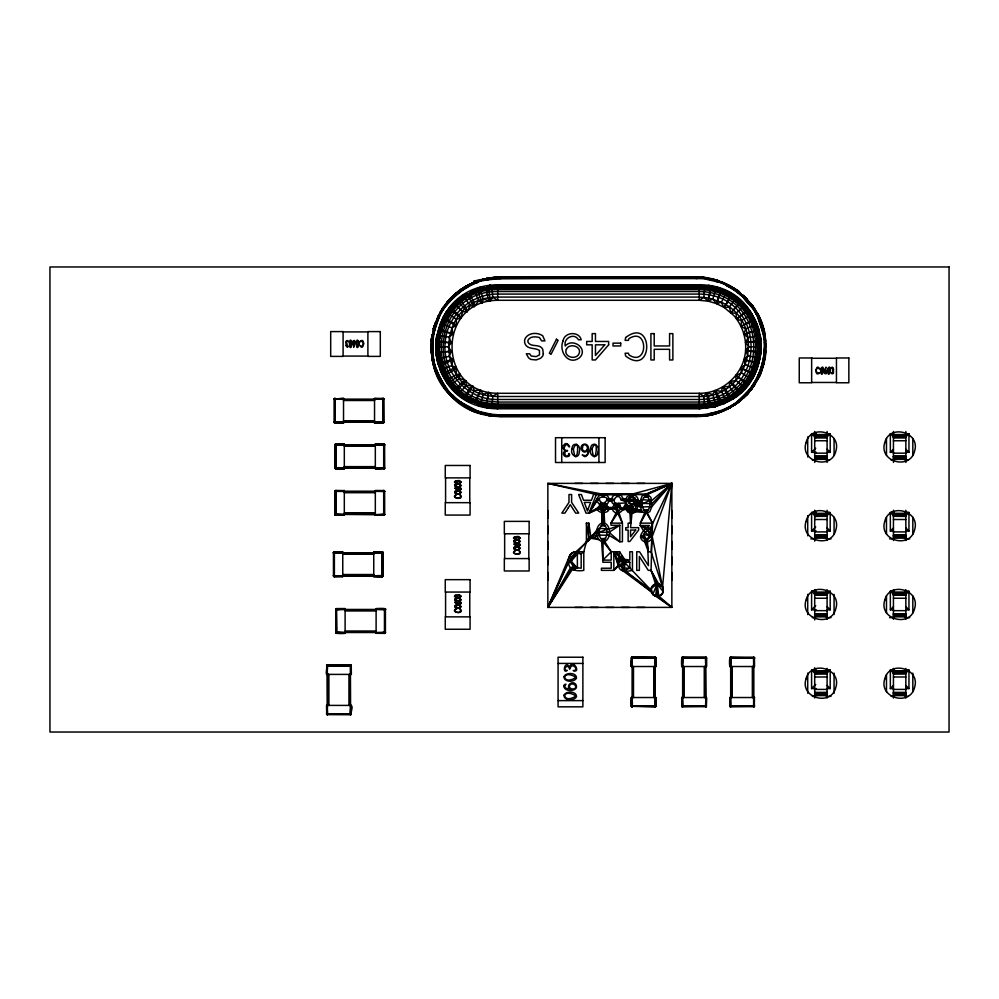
<?xml version="1.0" encoding="UTF-8"?>
<svg xmlns="http://www.w3.org/2000/svg" width="999" height="999" viewBox="0 0 999 999"><rect width="100%" height="100%" fill="white"/><g stroke="black" fill="none" stroke-linecap="round" stroke-linejoin="round"><path stroke-width="1.5" d="M604.894 525.661L603.109 525.049L602.135 522.976L603.671 503.558L603.109 525.049L601.248 525.724C598.488 528.971 597.789 540.696 604.42 539.323C608.304 536.488 608.254 522.727 601.248 525.724L604.894 525.661L603.808 525.137C602.984 518.094 604.358 510.789 603.159 503.583C616.92 494.817 589.135 494.855 603.159 503.583L601.623 512.962L602.447 525.124M706.305 278.271L696.128 277.485L500.811 277.485C410.651 278.022 409.49 416.046 500.811 416.546L696.128 416.546C729.233 417.045 760.027 391.021 764.934 358.266C767.107 344.98 765.409 331.119 760.014 318.768C751.348 301.586 763.286 332.867 763.798 335.502C770.092 361.713 756.293 390.409 734.04 404.807C729.57 407.617 724.587 410.314 719.954 412.3C724.974 410.352 729.595 407.779 734.29 405.182C737.886 403.059 758.628 385.027 742.856 397.54L744.58 395.891M460.789 291.558L460.801 289.648C473.226 280.607 485.626 279.982 500.811 278.584L696.128 278.584C709.053 278.409 722.102 280.619 732.916 288.099M435.701 346.79L447.989 346.79L451.411 351.186L436.001 352.872L436.888 358.891L448.951 356.493L452.934 359.353C440.522 366.608 440.159 365.921 439.085 352.56C438.361 346.815 439.036 340.984 439.835 335.277C442.107 323.913 447.777 313.261 455.981 305.057C465.159 295.891 477.41 289.872 490.297 288.249C495.054 287.924 481.318 290.309 480.731 290.821C475.249 292.52 470.005 294.992 465.222 298.164C416.146 327.497 441.196 408.004 497.702 405.806L699.225 405.806L710.077 404.795L725.536 399.612L725.898 400.337L724.075 403.596L714.622 406.868L699.225 408.791L497.702 408.791C416.009 407.792 416.271 285.876 497.702 284.777L699.225 284.777C780.444 284.703 781.206 410.027 699.225 406.605L497.702 406.605C417.819 406.256 418.219 287.362 497.702 286.975L699.225 286.975C778.546 288.848 777.459 404.533 699.225 407.242L497.702 407.242C428.321 406.668 415.996 306.044 482.704 288.224L497.702 285.589L699.225 285.589C714.847 287.4 731.168 292.27 742.294 304.358C752.584 314.785 758.853 329.008 759.602 343.631C761.725 372.714 739.322 402.085 710.227 405.582L706.917 407.505L704.807 406.993L699.225 407.992L497.702 407.992L491.845 406.318L488.286 407.267L478.896 405.881L474.812 402.048C450.711 395.916 435.651 368.831 436.538 344.742C436.988 331.406 441.92 318.281 450.399 307.967C454.195 303.296 458.741 299.288 463.711 295.904C470.779 294.53 474.962 288.049 482.317 286.713L486.038 288.124L490.022 286.076L699.225 286.338C712.15 286.089 725.948 289.123 736.6 297.302L729.195 307.118L724.15 307.517L716.37 303.559L708.191 301.161L699.225 300.287L497.702 300.287C436.85 300.687 436.825 392.932 497.702 393.294L699.225 393.294C722.702 393.594 743.918 374.051 745.579 350.637C746.365 339.473 743.156 328.246 736.638 319.168C732.617 312.4 723.938 309.965 721.39 302.285L708.803 298.002L699.225 297.078L497.702 297.078C432.53 297.165 432.53 396.428 497.702 396.503L699.225 396.503C750.386 398.439 767.944 323.364 721.39 302.285L716.37 303.559L712.836 298.976L716.196 287.15C753.808 298.251 772.739 345.966 751.947 379.433L741.495 372.964L740.659 367.919L745.591 364.747L757.055 369.193M603.096 496.428L603.109 494.293L547.852 483.379L547.852 607.392L671.865 607.392L671.865 483.379L547.852 483.379L596.353 494.53L647.589 494.468L650.973 497.44L651.835 506.63L649.8 511.713L646.041 513.124L642.357 511.813L640.284 507.005L640.234 500.774L642.257 495.716L671.865 483.379L662.562 586.987L663.174 591.695C662.125 596.153 655.943 597.814 652.797 594.467L651.198 588.486C652.372 583.304 660.089 582.292 662.562 586.987L652.235 536.5L649.837 528.446L640.309 525.524L640.309 523.139L645.491 510.939C651.448 510.676 651.273 498.813 646.74 496.515C640.521 496.478 640.634 508.828 645.491 510.939L652.472 523.139L651.048 570.367L655.581 584.103A6.206 6.206 0 0 0 655.581 596.078L671.865 607.392L658.791 596.078L657.192 583.891L651.048 570.367L648.276 570.367L639.36 556.48L639.36 570.367L636.738 570.367L636.738 551.76L639.51 551.76L648.426 565.646L647.452 539.472L649.85 536.263L647.939 530.107L640.309 525.524L649.412 525.524C645.741 529.17 636.838 534.815 642.357 540.496C645.791 543.244 652.247 541.421 652.235 536.5L671.865 483.379L631.643 494.293L593.568 494.53L591.458 500.249L583.528 500.249L581.406 494.53L578.621 494.53L586.013 513.124L588.973 513.124L600.249 508.316L602.235 505.819L602.21 503.496C585.614 514.847 620.466 516.096 604.183 503.471L604.07 505.844C609.902 508.891 601.248 513.873 600.274 508.741C599.725 503.009 610.364 506.855 604.083 510.864L605.968 508.429C611.163 505.956 614.11 508.054 617.132 510.951C621.528 511.5 621.49 505.606 618.868 503.346C608.641 505.244 617.857 489.747 620.991 499.775L625.861 501.91C626.286 506.718 633.304 508.479 635.789 504.233L638.174 503.234L651.997 503.696L671.865 483.379L646.041 494.293L646.041 496.428L644.168 497.102L647.827 497.04L646.041 494.293M749.4 377.859C774.5 341.121 743.656 285.739 699.225 287.774L497.702 287.774C474.587 287.712 451.461 302.422 443.681 324.413C439.435 333.991 437.724 344.455 439.248 354.87C443.718 361.101 438.786 371.628 436.888 358.891M652.359 524.35L652.235 536.5C649.525 536.488 646.74 542.182 643.481 538.286C641.021 531.905 651.972 529.882 652.434 523.888L671.865 483.379L647.589 494.468L646.74 496.515M603.109 541.745C594.555 541.058 594.605 523.551 603.109 522.902C611.638 523.538 611.613 541.121 603.109 541.745L602.572 539.547L601.598 541.57L602.872 560.114L611.213 560.114L611.213 551.76L603.109 541.745L603.134 539.597L605.606 538.324L601.061 538.773L603.134 539.597L605.007 538.948L603.471 539.585L603.109 541.745L602.872 562.262L611.213 562.262L611.213 568.219L601.435 568.219L601.435 570.367L613.836 570.367L618.169 566.046L620.779 565.659L624.375 570.367L651.198 591.695L650.986 590.084L620.554 558.241L616.608 551.76M646.041 513.124L646.066 510.976L648.538 509.702L643.993 510.164L646.066 510.976L647.939 510.339L646.403 510.964L646.041 513.124L640.309 523.139L652.472 523.139L646.403 510.964M745.591 364.747L743.943 359.565L748.101 355.919L757.13 357.617L754.532 367.395L750.674 375.711L745.691 383.179L738.985 390.397L731.668 396.091L722.876 400.861L706.643 405.332L497.702 405.694C459.74 406.98 429.932 365.372 441.333 329.695L445.616 320.204L456.281 325.649L453.858 323.351L443.019 317.557L446.153 312.337L456.368 319.168L456.281 325.649L451.773 327.759L440.422 323.064M722.876 400.861L724.075 403.596C743.668 393.594 757.966 374.325 760.976 352.51C753.933 352.585 760.938 340.197 757.13 335.964C754.607 327.547 751.723 319.093 746.278 312.05C735.489 297.29 717.507 288.224 699.225 288.311L497.702 288.311C486.063 288.149 474.712 291.408 464.985 297.814L469.892 294.742M654.083 584.715L657.192 583.891L662.562 586.987L651.048 551.76L648.426 551.76L646.328 539.597L643.656 534.378L652.235 536.5L652.222 524.8M736.613 402.647C760.164 386.151 768.393 354.558 763.199 327.797M712 279.183L701.847 277.722L500.811 277.809C433.554 274.288 403.808 374.675 465.047 405.494M327.247 705.406L327.26 714.672L326.586 713.773L351.361 713.773C349.837 717.507 353.034 706.268 351.323 705.406L326.561 705.406L326.685 714.235L327.485 714.697L327.023 665.222L326.586 674.4L351.361 674.4L351.236 665.559L350.424 665.097L350.424 714.697L350.674 705.406M647.827 497.04L646.041 496.428L645.054 494.355L631.643 494.293C629.969 497.177 624.25 504.07 632.567 504.495C640.371 501.098 632.754 497.002 630.544 494.38L617.594 494.293L617.507 496.428L616.508 494.355L603.109 494.293L602.534 496.466L602.06 494.355L599.999 495.005L597.714 497.402L588.973 513.124L597.864 508.379L600.249 508.316L597.939 507.567L588.973 513.124L596.353 494.53M757.217 357.754L760.152 358.316L757.242 357.63L754.158 368.069L757.467 352.185L757.13 335.964L760.177 335.402L760.976 341.071L745.529 342.395L748.101 337.65L757.13 335.964L757.891 352.222L745.579 350.637L748.95 346.79L761.238 346.79M738.698 401.486L723.963 410.252L709.365 413.698L709.665 415.172L701.885 416.258L713.261 414.41L729.233 407.954L738.848 401.673L751.136 389.598L759.302 376.248L763.199 365.784L765.446 352.535L765.384 338.823L763.798 358.079L761.026 369.068L756.468 379.445L750.274 388.936L734.04 404.807L723.963 410.252L714.347 413.623M703.134 415.696C732.941 412.312 759.702 388.311 764.173 358.142C766.283 344.967 765.184 331.193 759.602 318.956C758.066 314.235 761.925 323.077 762.112 324.138C761.425 326.473 767.07 333.117 763.049 333.566C769.879 365.622 750.149 400.312 719.967 411.813M456.368 319.168L461.063 318.144L459.278 315.247L449.775 307.455C441.82 316.933 438.074 328.796 436.001 340.709C442.857 339.348 437.974 349.687 439.085 352.56M432.142 344.605L431.056 346.79L431.318 352.872C431.206 336.613 435.002 320.679 444.605 307.442L443.668 306.78L440.397 311.913L433.741 327.797L431.318 340.709L431.318 352.872L431.98 348.314M718.631 412.337L707.542 415.147L696.128 416.096L500.811 416.096C475.936 416.221 450.961 401.86 439.997 379.358C431.605 366.034 432.667 349.325 432.879 334.815C429.895 338.661 432.142 347.515 431.318 352.872L431.106 346.79L432.155 344.605C429.732 356.556 434.403 372.577 441.071 381.281M441.333 363.886L439.935 358.279M442.395 383.354C433.903 373.501 431.743 359.54 431.83 346.79M640.309 525.524L643.593 530.869L651.922 538.111L651.048 551.76M642.594 506.53L640.072 503.696L638.036 505.781L635.664 506.181L634.502 503.621L640.284 507.005L651.835 506.63L671.865 483.379L651.798 500.511L642.769 499.7L640.234 500.774L635.789 500.699L633.204 504.345L635.676 501.685L638.174 503.234L635.414 502.447C639.522 509.752 627.16 515.034 627.946 505.531L625.998 508.354C632.979 523.963 645.791 498.489 633.291 494.48L632.642 496.503L635.177 498.389L625.761 500.649L623.376 499.537L620.991 499.775L623.214 498.551L628.234 499.537L631.83 496.428L631.643 494.293L632.642 496.503M632.242 510.926L631.268 506.693L627.946 512.062L629.832 510.514L631.917 504.545L635.789 500.699L628.184 501.186L631.917 504.545L632.242 510.926L630.531 527.672L638.648 527.672L638.648 530.057L629.82 541.508L628.146 541.508L628.146 530.057L625.761 530.057L625.761 527.672L628.146 527.672L628.146 523.139L630.531 523.139L631.53 510.976L630.893 504.433L628.658 509.015L622.689 509.94L617.332 503.608L617.444 505.544L620.616 508.778L618.281 505.469L618.106 503.521L620.691 508.454L628.383 508.116L629.957 506.543M572.939 555.219L571.291 559.078L577.335 553.908L577.397 568.219L571.153 561.201C570.229 555.332 576.036 552.435 581.168 553.908L583.791 551.76L586.413 541.745L586.413 523.139L588.798 523.139L591.083 538.299L575.861 551.81L571.878 553.071L569.705 555.644L547.852 607.392L573.588 567.432L581.168 568.219L581.168 553.908L577.135 551.76C571.353 551.086 567.694 557.105 568.568 562.35C568.394 570.466 577.684 571.553 583.791 570.367L583.791 551.76C579.158 551.947 572.165 550.399 569.655 555.744L571.853 557.017L571.216 562.637L573.588 567.432L572.864 569.667L574.325 567.832L572.939 566.883L570.479 567.769L547.852 607.392L568.531 561.163L568.893 557.942L571.44 558.366M631.38 513.124L631.268 506.693L628.658 509.015M758.029 378.409C761.95 369.942 766.52 358.566 765.034 350.1M492.832 396.266L488.748 392.42L485.764 406.818L488.161 408.067L491.845 406.318L497.702 408.791L497.702 393.294L492.832 396.266L491.845 406.318L488.161 408.054L479.145 405.107L474.812 402.048L468.481 401.473L474.275 390.634L472.789 386.064L466.171 385.214L458.366 394.717L463.261 398.351L470.092 388.124L472.789 386.064L466.383 396.178C459.565 393.082 454.607 386.838 449.8 381.243C445.192 372.689 438.411 368.519 451.773 365.809L455.919 367.182L456.368 374.413L446.153 381.243L449.775 386.126L459.278 378.334L460.289 374.413L456.368 374.413M588.798 523.139L588.561 540.746L586.413 541.745L575.761 553.995L574.088 552.097M574.325 567.832L574.15 570.092L575.849 568.156L572.939 566.883L571.44 568.768L547.852 607.392L568.568 562.35L571.153 561.201L577.335 553.908M433.666 331.156L433.429 328.733L435.252 322.927L435.839 323.589C443.469 295.904 472.539 276.798 500.811 277.085L696.128 277.085C725.561 275.549 763.236 302.934 765.384 338.823M741.495 320.617L736.638 319.168L748.713 309.428L751.947 314.148L741.495 320.617L741.021 326.398L745.591 328.833L757.055 324.388L758.865 329.82L744.005 334.228L748.101 337.65M489.935 415.234C505.894 418.019 476.56 413.636 494.73 416.233C487.599 411.65 476.848 412.862 469.305 408.154C453.908 400.337 441.021 386.039 435.539 370.092M326.835 666.021L327.485 665.097L327.247 674.4M351.086 713.773C350.237 717.444 352.36 705.956 351.086 705.406M710.052 288.886L704.67 288.137L717.132 290.559L718.044 287.7L708.778 285.514L704.745 287.225L699.225 284.777L699.225 300.287L703.82 297.29L704.745 287.225L708.778 285.514L710.626 285.839L708.191 301.161L712.836 298.976M631.593 658.154L632.242 657.217L632.242 706.83L631.318 705.893L631.343 697.527C630.431 709.327 633.329 710.052 632.005 697.527M458.529 292.632C431.743 312.225 424.65 352.61 440.784 381.443C453.733 401.498 476.236 416.421 500.811 415.771L696.128 415.771L707.542 415.147L724.063 410.477M431.368 340.709L435.252 322.927L436.201 323.713M619.617 551.76C618.369 563.511 614.572 574.4 632.442 570.367L632.442 551.76L629.82 551.76L629.82 560.114L624.487 559.303L619.617 551.76L611.213 551.76L602.872 560.114M445.142 372.44L443.281 369.33L445.754 374.563L445.142 372.44L455.919 367.182L453.858 370.229L443.019 376.024C436.563 363.561 434.165 349.101 436.775 335.264L448.951 337.088L452.997 334.016L451.773 327.759M725.674 293.681C781.443 318.806 760.164 408.441 699.225 406.106L497.702 406.106C419.368 404.77 419.83 288.686 497.702 287.462L699.225 287.462L710.127 288.474L725.674 293.681L727.309 291.496C752.634 304.121 768.181 336.463 758.104 363.536L743.943 359.565L755.993 362.937M681.743 666.52L681.867 657.692L682.642 657.217L682.642 706.83L681.842 706.355L681.718 697.527L706.518 697.527L706.056 706.705L705.581 657.217L706.393 657.692L706.518 666.52L681.718 666.52C680.831 655.569 683.578 652.909 682.18 666.52M729.882 658.154L730.681 657.217L730.681 706.83L729.882 706.355L729.757 697.527L754.557 697.527M631.318 697.527L656.118 697.527L656.081 706.143L655.194 706.83L655.194 657.217L655.993 657.692L631.318 658.154C632.941 654.445 629.732 665.646 631.343 666.52C630.569 655.943 633.129 652.497 631.593 666.52M655.844 697.527L655.394 706.793L655.993 705.893L631.318 705.893M706.243 697.527L705.581 706.83L706.393 705.893M754.432 705.893L753.621 706.83L753.621 657.217L754.432 657.692L754.52 666.52L729.757 666.52C728.608 654.457 732.055 654.07 730.444 666.52M617.594 494.293L618.006 496.453L619.118 494.455L621.44 495.629L623.376 499.537L625.861 501.91L626.573 497.302L630.544 494.38M486.688 402.959C419.692 390.559 429.582 288.836 497.702 289.548L699.225 289.548C774.575 290.746 774.587 402.822 699.225 404.033L497.702 404.033L486.688 402.959L486.925 400.999C422.352 388.886 432.018 290.821 497.702 291.521L699.225 291.521C771.977 292.62 771.915 400.886 699.225 402.06L497.702 402.06L486.925 400.999M625.998 508.354L626.56 503.921C624.25 508.441 619.068 517.207 613.286 511.076C610.938 508.104 613.686 504.732 616.545 503.533L617.707 513.124L622.427 523.139L622.427 541.745L619.805 541.745L608.903 535.252L599.662 535.152L591.083 538.299L588.798 537.637L586.413 523.139M764.66 356.78L765.359 350.112C765.521 352.997 765.996 359.003 763.81 360.164M655.968 706.143L655.194 706.83L655.993 706.355L631.343 705.893L632.242 706.83L631.78 705.893M326.835 674.4C325.262 673.638 328.122 662.325 326.586 666.021L351.361 666.021L350.661 665.122L350.674 674.4M651.198 591.695L622.165 570.217L623.064 560.352L624.487 559.303L619.093 562.35L613.836 551.76L613.836 570.367L618.131 565.347L620.754 565.297L622.802 562.474L629.82 562.262L629.82 568.219L624.375 570.367L650.986 590.084M681.743 658.154L682.642 657.217L682.404 666.52M706.393 697.527C707.005 707.429 705.044 712.337 706.056 697.527M757.991 352.235L758.141 346.79M343.531 398.451L334.265 399.026L343.531 398.364L343.531 423.139L334.702 422.977L334.228 422.202L383.841 422.202L382.904 423.139L374.538 423.139L374.538 398.326L383.379 398.451L383.841 399.263L334.228 399.263L334.927 398.364L335.164 423.139L334.265 422.44L343.531 422.44M344.318 444.692C331.98 446.228 332.33 442.832 344.318 444.006L344.318 468.806L335.489 468.681L335.015 467.882L384.503 468.344L375.324 468.806L375.324 444.006L384.165 444.13L384.627 444.93L335.015 444.93L335.951 444.031L344.318 444.13M344.318 490.472L344.318 515.272L335.489 515.147L335.015 514.335L384.503 514.81L375.324 515.272L375.324 490.472L384.165 490.596L384.627 491.396L335.015 491.396L335.951 490.472L344.318 490.596M373.751 576.685L373.751 551.885L382.592 552.01L383.054 552.822L333.454 552.822L334.141 551.923L342.757 551.885L342.757 576.685M376.111 633.266L384.478 633.391L385.414 632.467L335.801 632.467L335.801 609.515L336.501 608.616L345.105 608.591L345.105 633.391C333.266 634.278 332.53 631.306 345.105 632.704M342.757 575.998L333.479 575.824L342.757 576.573L334.378 576.685L333.454 575.761L383.054 575.761L382.13 576.685L373.751 576.66M466.383 396.178L480.731 402.759L497.702 405.269L699.225 405.269C711.862 405.244 724.462 400.936 734.727 393.793L729.195 386.463L729.807 381.83L735.976 380.282L745.054 388.561L748.713 384.153L735.863 375.437L735.976 380.282M344.318 491.158L335.052 491.158L335.951 490.497L335.951 515.272L335.015 514.335L344.318 514.585M342.757 552.36L333.479 552.584L334.378 551.923L334.378 576.685M375.324 468.681C385.901 469.518 389.348 467.107 375.324 468.344M375.324 514.585L384.59 514.572L383.691 515.234L383.691 490.472L384.627 491.396L375.324 491.158M376.111 633.391L376.111 608.591L384.478 608.616L384.478 633.391L385.377 632.692L376.111 632.704M373.751 575.998C386.101 574.475 385.764 577.922 373.751 576.423M432.28 337.787L431.318 340.709L432.167 334.69L431.556 338.823L433.042 338.998L432.455 340.809L431.518 340.721M433.241 334.877L440.784 312.138C448.913 300.474 460.264 291.745 471.416 283.753C487.2 277.784 468.219 284.041 466.034 286.563C430.631 310.701 485.951 273.152 487.487 279.483L488.773 278.534L494.455 278.883L494.792 278.072L500.811 278.584L500.811 277.035C490.596 277.135 448.888 285.564 494.418 278.484L701.847 277.722L707.429 279.121L707.617 277.984L701.885 277.322L711.962 279.333M334.927 398.389L334.228 399.263L334.927 398.389L334.927 423.101M344.318 444.468L335.052 444.817L335.951 444.13M344.318 490.734L335.015 491.396L335.951 490.596M342.757 552.572L333.454 552.822L334.378 552.01M383.691 444.006L383.691 468.806L384.59 468.081L375.324 468.119M375.324 515.147L384.627 514.335L383.691 515.147M376.111 633.116L385.414 632.467L384.478 633.266M373.751 576.223L383.029 575.886L382.13 576.573M488.161 408.054L488.623 405.094M708.766 285.527L708.316 288.486M489.985 414.922L490.109 414.148L500.811 414.997L696.128 414.997C711.263 414.91 726.323 409.915 738.498 401.223M707.005 278.346L718.781 280.806L702.609 277.547M733.054 287.887L729.332 285.439L738.973 291.745L724.125 282.954L707.067 277.947L706.83 279.42L723.963 283.329L734.04 288.773L743.069 295.804L754.145 308.878L759.602 318.956L762.437 326.698M432.092 337.762L431.318 340.709L432.067 336.213M488.698 415.434L488.898 414.36L490.109 414.148M451.773 365.809L452.934 359.353L441.396 362.587M334.228 399.263L343.531 398.801M335.052 444.817L344.318 444.28M333.454 552.822L342.757 552.16M375.324 468.531L384.627 467.882M375.324 514.81L384.627 514.335M376.111 632.929L385.414 632.467M383.054 575.761L382.13 576.423M710.489 289.398L708.191 301.161L703.82 297.29M709.577 278.808L701.847 277.722L696.128 278.584L696.128 277.035M486.538 402.934L486.213 404.57L491.933 405.407L486.451 404.183L488.748 392.42L483.279 394.368L479.945 405.357L478.896 405.881L479.807 403.022M327.485 665.097L327.023 674.4M431.318 340.709L431.943 337.737M436.75 321.154L437.587 317.307L439.71 314.073M603.109 494.293L604.045 496.553L604.807 494.48C611.051 495.991 609.74 504.607 604.07 505.844L605.894 507.679L608.129 507.067L605.956 508.041L614.797 508.316L608.229 509.577L605.968 508.429L604.57 510.689L605.968 508.429L614.81 508.041L615.884 506.156L618.281 505.469L620.754 508.116L626.211 509.415L628.383 508.116L628.846 506.118M764.123 360.227C762.162 365.472 761.663 377.634 756.468 379.445M462.549 311.638L461.063 318.144L451.635 310.776C451.548 305.719 464.298 303.296 458.366 298.863L453.858 302.947L462.549 311.638L467.132 311.75L470.092 305.457L463.261 295.229L469.518 294.043L472.864 289.972L480.344 289.548L482.517 287.5L486.038 288.124L489.922 285.277L491.783 286.626L492.832 297.315L490.322 300.874L483.279 299.213L480.344 289.548L482.317 286.713L486.038 288.124L489.922 285.264L491.783 286.626L497.702 284.777L497.702 300.287L492.832 297.315M605.681 509.602L605.968 508.429M712.974 280.282L713.249 279.171L718.768 280.856M655.968 657.916C654.595 656.043 657.08 658.603 655.656 666.52M656.118 705.893L631.443 705.893M335.015 491.396L344.318 490.934M725.237 409.652L729.332 408.141L738.948 401.798L729.233 407.954L718.768 412.712L713.249 414.36L709.365 413.698L707.542 415.147L701.822 415.534L500.811 415.397C483.279 415.759 465.447 407.567 452.897 395.342L451.486 396.116L465.959 407.155L476.948 412.337L482.867 413.736L483.054 413.062M745.591 328.833L744.005 334.228L755.893 330.669L751.96 320.529L746.328 311.226L749.4 315.721M752.384 361.975L755.481 362.799M753.87 666.52L753.621 657.217L754.52 658.154L729.757 658.154L730.444 657.255L729.882 666.52M753.87 697.527L753.683 706.793L754.282 697.527M761.787 367.819L762.999 363.723L763.698 363.898M477.023 281.431C465.059 286.076 452.947 293.182 446.615 304.683L447.365 301.948L451.486 297.465L460.826 289.685L482.867 279.845L487.574 279.882L488.773 278.534M725.536 399.612L721.39 391.296L722.727 386.925L729.195 386.463M446.578 304.645L447.415 301.985L451.523 297.502M631.78 706.705L631.843 706.355M488.898 414.36L482.867 413.736L456.256 399.875C443.556 386.763 435.015 370.766 431.768 352.834L432.679 350.062L431.181 350.137L431.056 346.79L432.205 346.79M474.288 290.247L478.683 300.861L482.03 303.009L483.279 299.213M757.579 379.707L762.062 369.418M466.508 406.206C466.058 408.441 478.184 414.685 479.345 411.538L482.867 413.736M707.542 278.434C736.288 284.653 763.161 309.653 765.197 341.071C762.512 344.618 767.806 342.295 765.833 346.79M620.779 565.659L618.131 565.347L613.836 551.76L619.667 556.893L619.742 561.663L620.554 558.241L623.114 557.567L622.315 559.939L622.802 562.474L620.816 564.672L621.341 567.095L622.889 568.069L629.82 568.219M632.18 657.255L632.005 666.52M755.469 362.849L749.312 377.797L752.06 373.089M718.718 281.006L717.594 282.043L713.149 279.608L707.479 278.746M706.368 706.143L682.005 706.555L681.743 697.527M477.11 411.913L477.347 411.263M721.34 289.722L716.37 303.559L720.779 292.42L717.132 290.559M469.942 398.738L476.161 401.161L480.569 390.022L474.275 390.634M617.132 510.951L610.976 523.139L610.976 525.287L619.805 525.287L619.805 541.745L609.078 532.317L597.152 532.317L588.798 537.637L586.413 541.745M759.752 373.376L761.101 369.992M603.808 525.137L604.657 523.089L604.108 513.061M446.678 304.732L447.714 302.247L461.451 290.584L467.894 287.05L467.245 285.876M374.538 398.601L383.841 399.263L382.904 398.364L382.904 423.139L383.803 422.44L374.538 422.44M336.738 633.366L335.801 632.467L336.738 633.391L336.276 608.741L335.801 609.515L385.414 609.515C385.602 608.503 383.254 608.291 376.111 608.866M724.15 282.904L727.272 286.114C755.544 301.161 727.035 282.754 719.817 281.656C740.271 290.734 756.618 308.529 763.311 329.782L763.049 333.566L760.364 323.851C753.209 302.922 751.548 306.231 751.173 303.946L754.482 308.666L753.883 309.066M334.353 398.938L334.353 422.652M625.836 560.027L624.275 568.219L623.813 562.3L623.064 560.352L621.665 560.651L623.114 557.567M721.39 391.296L714.909 390.572L712.836 394.605L715.983 405.656L714.622 406.855L710.227 405.582L707.017 408.316L704.807 406.993L704.67 405.444L715.346 403.446L725.486 399.525L734.477 393.456L736.6 396.266L731.455 398.826C727.871 394.28 745.803 388.324 746.328 382.355M448.951 356.493L451.411 351.186L439.485 352.322M471.353 409.965L471.815 408.966M571.853 557.017L572.302 556.068M435.239 324.875L433.429 328.733L434.54 329.033C435.864 324.875 430.669 332.242 435.002 326.298M345.105 608.716L336.738 608.716L335.801 609.515L345.105 608.866M757.816 378.296L761.775 370.229M721.39 302.285L725.536 293.968M630.981 510.939L629.957 512.986L630.531 523.139M470.979 399.4L469.63 402.073C456.63 395.304 446.128 384.028 440.422 370.517L443.194 369.368M601.386 503.221L600.624 504.732L601.248 506.243L597.539 502.01L597.302 498.563L599.537 499.975L597.177 500.524L588.973 513.124L597.152 499.937L599.537 499.975M720.779 292.42L725.948 294.181L727.309 291.508L726.51 291.995M468.981 408.803L469.48 407.829M727.272 286.114L727.959 284.777M445.616 320.204L451.635 310.776M709.977 404.283L704.67 405.444L703.82 396.291L699.225 393.294L699.225 408.791L704.807 406.993L707.017 408.304L710.227 405.582L714.622 406.868L723.751 402.872L725.898 400.337L733.303 398.589L740.821 392.782L748.051 385.027L754.732 374.425L740.659 367.919L751.96 373.052M728.783 286.451L729.307 285.489M728.958 286.126C739.897 292.133 751.635 302.16 756.255 314.585L757.479 313.586L761.912 324.2L757.429 313.611M434.815 326.223L433.429 328.733C437.899 314.785 445.691 300.324 458.441 292.532L455.969 293.356M724.075 403.596L725.898 400.337M751.323 373.364L745.304 382.804L734.477 393.456M649.85 536.263L646.328 539.597L643.144 535.439L645.779 539.572L644.592 541.57L648.426 551.76M443.281 308.941L440.397 311.913L443.668 306.78M731.867 294.068L724.15 307.517L730.556 297.402L725.948 294.181M615.834 503.309L614.947 504.707L615.496 506.468L613.923 504.358C609.365 502.072 611.725 494.642 616.508 494.355M621.628 559.428L620.516 561.138L620.554 558.241L621.94 555.694L619.667 556.893M738.985 390.397L734.727 393.793L742.419 387L746.241 382.292L742.769 386.476M738.948 291.783L734.29 288.386L733.865 289.036M655.419 706.705L655.656 697.527M730.681 657.217L730.219 666.52M632.242 657.217L631.38 657.916L656.081 657.916M464.922 395.854L460.077 392.644M753.833 385.901L754.532 384.94L751.173 389.635L754.532 384.94L753.571 384.315L752.584 385.065L753.833 385.901L751.011 389.51M600.561 509.602L602.235 505.819L599.45 504.208L600.736 502.784L600.624 504.732L601.723 505.981M480.344 289.548L482.317 286.725L483.054 289.623M453.534 396.853C455.094 398.114 459.453 405.494 461.451 402.997L460.789 402.023M754.145 384.69L750.823 389.36M754.357 384.827L751.136 389.598L750.274 388.936M461.563 397.165L463.299 394.73M733.815 298.589L735.376 296.416M754.532 384.94L750.561 389.16M736.8 290.672L744.979 297.29L751.86 305.17L751.136 303.971M446.153 312.337L452.322 304.533L463.623 294.98L469.518 294.043L474.275 302.947L474.213 306.656L470.092 305.457M737.037 290.347L736.151 291.558L734.04 288.773L738.273 292.645L738.848 291.708M459.253 302.722C461.313 297.814 466.645 309.565 467.132 311.75L459.253 302.722L456.056 305.132M448.726 314.061L452.172 309.415M681.942 657.692L706.48 657.916L706.393 666.52M729.982 657.692L754.52 657.916M754.32 706.355L754.432 697.527M591.083 538.299L598.788 539.66L593.094 537.1L593.094 534.902L597.302 529.395L599.85 528.321L608.866 529.133L619.805 525.287L609.078 532.317M478.683 300.861L474.213 306.656L468.169 296.316M604.532 506.006L605.544 504.732L605.357 502.934L606.755 505.319L605.007 506.293L605.544 504.732L604.757 503.284M703.82 396.291L706.618 392.707L712.836 394.605M718.406 411.675C720.966 413.786 698.726 418.069 702.484 414.697L707.617 415.596L703.159 415.946M631.268 506.693L627.185 511.313L629.245 510.027M383.716 422.44L374.538 422.664M456.256 399.875L460.801 403.933L459.602 401.773M447.989 346.79L451.361 342.944L448.951 337.088M444.605 307.442L451.086 300.1L450 299.076M447.365 301.948L451.486 297.465L452.297 298.276M741.008 300.961L730.968 312.799L735.976 313.299L745.054 305.02M715.346 290.135L730.244 296.703L742.769 307.105L738.985 303.184M746.603 300.324L747.414 299.575L743.343 295.504L747.452 299.538L743.381 295.467C740.584 298.002 761.962 317.232 751.011 304.071M743.069 295.804L747.414 299.575M631.605 657.916L632.08 657.255L655.844 657.492M457.792 389.535L465.971 380.781L459.278 378.334M739.135 304.046L730.968 312.799L729.195 307.118M440.334 314.398C436.613 315.372 438.336 318.569 438.286 317.632M451.848 396.403L452.897 395.342L447.714 391.333L440.684 378.996L433.866 364.722L432.555 358.828M745.092 297.178L744.043 298.239M453.858 390.634L462.549 381.943L465.971 380.781L466.171 385.214M660.289 595.454L662.562 593.181M816.245 452.322L811.6 452.322L815.733 448.189M827.097 433.716L830.194 433.716L827.097 436.825L814.697 436.75M816.245 531.068L811.6 531.068L815.733 526.935M827.097 515.571L829.17 513.498M893.443 452.322L890.346 452.322L893.443 449.225M905.843 433.716L908.953 433.716L905.843 436.825L893.443 436.75L890.346 433.716L893.443 433.716M816.245 609.815L811.6 609.815L815.733 605.681M827.097 609.815L830.194 609.815L830.194 591.221L827.097 594.318L814.697 594.243M893.443 531.068L890.346 531.068L893.443 527.971M905.843 515.571L908.953 512.462L905.843 512.462M816.245 688.573L811.6 688.573L815.733 684.44M827.097 673.064L830.194 669.967L830.194 688.573L827.097 688.573M893.443 609.815L890.346 609.815L893.443 606.718M905.843 609.815L908.953 609.815L908.953 591.221L905.843 594.318L893.443 594.243L890.346 591.221L890.346 609.815M893.443 688.573L890.346 688.573L893.443 685.464M905.843 673.064L908.953 669.967L908.953 688.573L905.843 688.573M743.069 397.777L747.302 393.893L745.853 393.481L746.94 394.505M743.231 397.964L746.827 394.405M743.406 303.271L741.27 305.382M453.534 390.309L455.669 388.199M746.827 299.176L743.381 295.467M602.235 505.819L600.337 507.604L597.939 507.567M631.917 657.342L655.993 657.692M714.622 406.868L715.983 405.656M730.019 697.527L730.107 706.555L754.52 706.143L753.621 706.83L754.52 705.893L729.757 705.893L730.444 706.793L730.444 697.527M447.102 389.872L443.668 386.8L447.365 391.633L443.668 386.8L444.605 386.138M751.86 305.17L750.786 305.981L750.823 304.22M444.955 388.499L446.153 387.6M448.638 379.57L450.661 381.531L460.289 374.413M746.241 311.288L736.638 319.168L735.976 313.299M631.356 496.466L628.521 498.551L631.83 496.428L635.177 498.389M447.365 382.992L449.8 381.243M747.14 312.337L749.575 310.589M655.844 706.555L631.468 706.355M334.927 398.626L334.702 423.014M752.921 308.291L753.833 307.68M334.265 399.2L343.531 399.026M571.44 568.768L573.588 567.432M732.642 405.269C730.656 408.266 727.409 405.694 729.769 407.842M439.36 379.707L440.684 378.996L440.784 381.443L435.689 370.492M382.904 398.601L383.841 399.263L383.154 398.389L383.154 423.101M756.293 330.557L751.96 320.529L754.732 319.156L741.021 326.398L751.785 321.141M441.995 374.001L444.68 372.689M635.676 501.685L637.999 500.561L635.714 499.9L625.761 500.649M730.469 657.255L753.833 657.255L754.432 658.154M461.451 290.584L460.801 289.648L464.935 287.7M438.623 375.786L437.587 376.273L445.079 388.399M758.94 317.495C760.514 321.715 759.452 315.309 757.579 313.873M492.42 278.359L494.73 277.297L494.792 278.072M437.674 334.852L436.775 335.264L439.722 335.826M741.495 372.964L735.863 375.437L745.304 382.804M706.243 666.52L705.818 657.255L706.455 657.916L705.818 657.255L682.642 657.217M649.462 500.711L642.457 503.708L640.234 500.774M606.53 529.333L599.537 532.33L597.302 529.395M460.801 289.648L463.648 288.511M719.854 411.513L723.963 410.252M754.257 325.474L752.259 320.891M682.192 657.342L681.992 666.52M655.394 706.793L631.468 706.143L631.917 706.705M456.006 293.394L458.391 292.47M622.802 562.474L620.816 564.672L618.269 564.11L613.836 551.76M435.989 370.379L436.575 369.73L435.164 370.229M435.452 370.579L439.498 379.632L442.457 383.316M760.364 323.851L761.775 323.351M719.954 412.3L707.579 415.397L696.128 416.333L500.811 416.496L488.698 415.484L491.57 415.097M761.026 324.513L762.112 324.138M718.531 412.038L714.26 413.311M628.383 508.116L626.086 508.891L623.139 508.354L626.123 502.947L618.868 503.346L618.631 505.494L620.691 508.454M611.5 500.911L613.836 500.137L606.693 500.049L608.94 501.298L611.5 500.911L606.655 499.525L611.613 498.713L613.873 499.562L611.463 500.124L608.965 498.851M438.286 364.51L440.859 363.748M758.653 329.058L755.781 329.92M642.931 536.588L640.584 537.287L643.006 537.25L643.481 538.286L642.931 536.588L640.546 536.613L642.994 536.001L643.831 538.686M623.064 560.352L625.124 559.74L624.837 562.262L627.135 560.114L629.82 562.262M471.516 283.978L477.497 282.692L477.235 281.968L471.328 283.566L474.338 282.942M433.628 364.785L432.167 358.891M625.986 498.838L623.376 499.537L625.786 501.286L635.789 500.699M762.637 329.945L763.748 329.67M494.73 277.297L482.754 279.408L500.811 277.235L696.128 277.235L707.617 277.984M644.755 496.728L646.041 496.428M601.823 525.349L603.109 525.049M482.754 279.408L488.698 278.147L482.754 279.408L488.736 278.296L488.898 279.221M710.339 414.56L713.149 413.973M433.891 360.015L432.43 360.302L433.479 364.835M655.194 706.83L655.431 697.527M705.581 706.83L705.831 697.527M753.621 706.83L754.095 697.527M432.317 358.866L433.241 358.703M763.798 335.502L764.934 335.302L765.684 346.79M701.885 416.258L707.617 415.596M350.424 714.697L350.899 705.406M491.933 288.162L486.201 288.911M436.288 355.282L439.248 354.87M757.692 338.711L760.651 338.299M494.767 415.834L500.811 414.997L500.811 416.546M703.109 415.384L705.669 415.072M382.904 423.014L383.841 422.202L374.538 422.864M748.95 346.79L745.529 342.395L757.891 341.358M764.872 341.096L765.646 341.034M438.773 349.875L435.789 350.025M758.166 343.706L761.151 343.544M431.343 350.125L431.506 346.79M597.889 508.841L600.274 508.741M754.257 341.558L756.231 341.508M633.566 510.427L635.077 512.012L642.357 511.813L636.138 511.013L632.092 506.63L633.94 512.649L632.092 506.63M343.094 331.905L367.894 331.905M764.735 346.79L765.883 346.79M343.094 356.081L367.894 356.081M811.65 358.279L836.45 358.279M811.65 382.467L836.45 382.467M374.538 398.801L383.841 399.263M374.538 399.026L383.803 399.2M343.531 399.625L374.538 399.625M343.531 399.875L374.538 399.875M343.531 400.174L374.538 400.174M343.531 400.499L374.538 400.499M343.531 420.966L374.538 420.966M343.531 421.278L374.538 421.278M343.531 421.578L374.538 421.578M343.531 421.84L374.538 421.84M343.531 422.04L374.538 422.04M343.531 422.664L334.228 422.202L335.164 423.101M343.531 422.864L334.228 422.202M811.6 452.322L811.6 433.716L816.245 433.716M814.697 434.553L827.097 434.553M893.443 434.553L905.843 434.553M814.697 435.364L827.097 435.364M893.443 435.364L905.843 435.364M814.697 436.101L827.097 436.101M893.443 436.101L905.843 436.101M814.697 437.237L827.097 437.237M893.443 437.237L905.843 437.237M814.697 437.55L827.097 437.55M893.443 437.55L905.843 437.55M814.697 437.662L827.097 437.662M893.443 437.662L905.843 437.662M814.697 440.759L827.097 440.759M893.443 440.759L905.843 440.759M375.324 444.13C387.225 442.857 387.774 446.203 375.324 444.692M375.324 444.28L384.627 444.93L375.324 444.468M344.318 445.104L375.324 445.104M344.318 445.304L375.324 445.304M344.318 445.554L375.324 445.554M344.318 445.854L375.324 445.854M344.318 446.178L375.324 446.178M827.097 452.322L830.194 452.322L830.194 433.716M905.843 452.322L908.953 452.322L908.953 433.716M814.697 453.159L827.097 453.159M893.443 453.159L905.843 453.159M814.697 456.256L827.097 456.256M893.443 456.256L905.843 456.256M814.697 456.368L827.097 456.368M893.443 456.368L905.843 456.368M814.697 456.668L827.097 456.668M893.443 456.668L905.843 456.668M814.697 457.167L827.097 457.167M893.443 457.167L905.843 457.167M814.697 457.804L827.097 457.804M893.443 457.804L905.843 457.804M814.697 458.553L827.097 458.553M893.443 458.553L905.843 458.553M814.697 459.365L827.097 459.365M893.443 459.365L905.843 459.365M812.374 460.139L815.471 460.139M826.323 460.139L829.42 460.139M891.12 460.139L894.217 460.139M905.069 460.139L908.178 460.139M344.318 466.633L375.324 466.633M344.318 466.958L375.324 466.958M344.318 467.257L375.324 467.257M344.318 467.52L375.324 467.52M344.318 467.707L375.324 467.707M344.318 468.119C331.818 466.545 332.38 469.967 344.318 468.681M344.318 468.344L335.052 468.106L335.951 468.681L335.951 444.006M344.318 468.531L335.015 467.882M375.324 490.734L384.627 491.396L383.691 490.596M375.324 490.934L384.627 491.396M344.318 491.558L375.324 491.558M344.318 491.758L375.324 491.758M344.318 492.02L375.324 492.02M344.318 492.32L375.324 492.32M344.318 492.632L375.324 492.632M547.852 510.514L547.852 518.269M671.865 510.514L671.865 518.269M811.6 531.068L811.6 512.462L816.245 512.462M827.097 512.462L830.194 512.462L830.194 531.068L827.097 531.068M890.346 531.068L890.346 512.462L893.443 512.462M826.323 512.524L829.42 512.524M891.12 512.524L894.217 512.524M905.069 512.524L908.178 512.524M344.318 513.099L375.324 513.099M814.697 513.311L827.097 513.311M893.443 513.311L905.843 513.311M344.318 513.424L375.324 513.424M344.318 513.723L375.324 513.723M344.318 513.973L375.324 513.973M814.697 514.11L827.097 514.11M893.443 514.11L905.843 514.11M344.318 514.81C328.109 514.035 335.227 515.384 344.318 514.997M814.697 514.86L827.097 514.86M893.443 514.86L905.843 514.86M814.697 515.496L827.097 515.496M893.443 515.496L905.843 515.496M814.697 515.996L827.097 515.996M893.443 515.996L905.843 515.996M814.697 516.408L827.097 516.296M893.443 516.296L905.843 516.408M814.697 519.505L827.097 519.505M893.443 519.505L905.843 519.505M547.852 526.011L547.852 533.766M671.865 526.011L671.865 533.766M905.843 531.068L908.953 531.068L908.953 512.462M814.697 531.905L827.097 531.905M893.443 531.905L905.843 531.905M814.697 535.114L827.097 535.002M893.443 535.114L905.843 535.002M814.697 535.427L827.097 535.427M893.443 535.427L905.843 535.427M814.697 535.914L827.097 535.914M893.443 535.914L905.843 535.914M814.697 536.563L827.097 536.563M893.443 536.563L905.843 536.563M814.697 537.3L827.097 537.3M893.443 537.3L905.843 537.3M814.697 538.111L827.097 538.111M893.443 538.111L905.843 538.111M810.826 538.886L815.471 538.886M826.323 538.886L830.981 538.886M889.572 538.886L894.217 538.886M905.069 538.886L909.727 538.886M547.852 541.52L547.852 549.263M671.865 541.52L671.865 549.263M373.751 552.16L383.054 552.822L373.751 552.36M373.751 552.572L383.029 552.584L382.13 551.923L382.13 576.685M342.757 552.859L373.751 552.859M342.757 553.184L373.751 553.184M342.757 553.434L373.751 553.434M342.757 553.733L373.751 553.733M342.757 554.058L373.751 554.058M547.852 557.017L547.852 564.772M671.865 557.017L671.865 564.772M547.852 572.514L547.852 580.269M671.865 572.514L671.865 580.269M342.757 574.525L373.751 574.525M342.757 574.837L373.751 574.837M342.757 575.137L373.751 575.137M342.757 575.399L373.751 575.399M342.757 575.599L373.751 575.724M342.757 576.223C333.853 576.923 333.654 576.473 333.479 575.886M811.6 609.815L811.6 591.221L816.245 591.221M826.323 591.283L830.194 591.221M890.346 591.221L894.217 591.283M905.069 591.283L908.953 591.221M814.697 592.057L827.097 592.057M893.443 592.057L905.843 592.057M814.697 592.857L827.097 592.857M893.443 592.857L905.843 592.857M814.697 593.606L827.097 593.606M893.443 593.606L905.843 593.606M814.697 594.742L827.097 594.742M893.443 594.742L905.843 594.742M814.697 595.054L827.097 595.054M893.443 595.054L905.843 595.054M814.697 595.154L827.097 595.154M893.443 595.154L905.843 595.154M814.697 598.251L827.097 598.251M893.443 598.251L905.843 598.251M376.111 608.716C385.002 608.516 392.52 609.752 376.111 609.053M345.105 609.053L335.801 609.515L345.105 609.278M376.111 609.278L385.414 609.515M345.105 609.69L376.111 609.69M345.105 609.877L376.111 609.877M345.105 610.139L376.111 610.139M345.105 610.439L376.111 610.439M814.697 610.651L827.097 610.651M893.443 610.651L905.843 610.651M345.105 610.764L376.111 610.764M814.697 613.761L827.097 613.761M893.443 613.761L905.843 613.761M814.697 613.861L827.097 613.861M893.443 613.861L905.843 613.861M814.697 614.173L827.097 614.173M893.443 614.173L905.843 614.173M814.697 614.66L827.097 614.66M893.443 614.66L905.843 614.66M814.697 615.309L827.097 615.309M893.443 615.309L905.843 615.309M814.697 616.058L827.097 616.058M893.443 616.058L905.843 616.058M814.697 616.858L827.097 616.858M893.443 616.858L905.843 616.858M812.374 617.632L815.471 617.632M826.323 617.632L830.981 617.632M889.572 617.632L894.217 617.632M905.069 617.632L909.727 617.632M345.105 631.218L376.111 631.218M345.105 631.543L376.111 631.543M345.105 631.843L376.111 631.843M345.105 632.105L376.111 632.105M345.105 632.292L376.111 632.292M345.105 632.929L335.801 632.467L345.105 633.116M631.605 657.492L655.419 657.255L655.844 666.52M682.005 657.492L706.218 657.492L706.393 658.154M730.044 657.492L754.407 657.916M681.842 657.692L706.368 657.916M729.882 657.692L754.432 657.692M681.718 658.154L706.518 658.154M558.079 663.423L582.879 663.423M327.035 665.222L350.874 665.222L351.236 666.021M326.848 665.371L351.061 665.371M326.685 665.559L351.236 665.559M326.586 665.784L351.323 665.784M631.318 666.52L656.118 666.52L655.968 657.692M816.245 669.967L811.6 669.967L815.733 674.1M826.323 670.029L830.194 669.967M890.346 688.573L890.346 669.967L894.217 670.029M905.069 670.029L908.953 669.967M814.697 670.804L827.097 670.804M893.443 670.804L905.843 670.804M814.697 671.603L827.097 671.603M893.443 671.603L905.843 671.603M814.697 672.352L827.097 672.352M893.443 672.352L905.843 672.352M814.697 672.989L827.097 672.989M893.443 672.989L905.843 672.989M814.697 673.488L827.097 673.488M893.443 673.488L905.843 673.488M814.697 673.9L827.097 673.801M893.443 673.9L905.843 673.801M814.697 676.997L827.097 676.997M893.443 676.997L905.843 676.997M814.697 689.41L827.097 689.41M893.443 689.41L905.843 689.41M814.697 692.507L827.097 692.507M893.443 692.507L905.843 692.507M814.697 692.607L827.097 692.607M893.443 692.607L905.843 692.607M814.697 692.919L827.097 692.919M893.443 692.919L905.843 692.919M814.697 693.418L827.097 693.418M893.443 693.418L905.843 693.418M814.697 694.055L827.097 694.055M893.443 694.055L905.843 694.055M814.697 694.804L827.097 694.804M893.443 694.804L905.843 694.804M814.697 695.604L827.097 695.604M893.443 695.604L905.843 695.604M812.374 696.378L815.471 696.378M826.323 696.378L830.981 696.378M891.12 696.378L894.217 696.378M905.069 696.378L908.178 696.378M558.079 700.624L582.879 700.624M681.718 705.893L706.518 705.893M682.404 697.527L682.417 706.793L681.78 706.143L706.48 706.143L681.842 705.893M682.005 706.555L706.031 706.705M730.107 706.555L754.07 706.705M326.586 714.01L351.323 714.01M326.685 714.235L351.236 714.235M326.685 713.773L326.923 714.435L351.061 714.435M326.923 714.435L350.874 714.572M568.531 561.163L571.153 561.201M761.201 348.863L758.204 348.763M435.739 344.717L438.723 344.817M757.517 351.623L745.579 350.637L748.101 355.919M764.872 352.485L763.885 354.583L765.384 354.757M439.423 341.958L451.361 342.944L439.085 341.021M718.631 281.243L701.847 277.722M335.951 514.997L335.015 514.335M701.822 415.534L696.128 414.997L696.128 416.546M568.568 562.35L571.216 562.637L577.397 568.219M383.691 444.13L384.627 444.93M382.13 552.01L383.054 552.822M608.354 508.441L612.437 508.916M701.872 277.472L707.042 278.097M701.885 277.272L707.067 277.947M489.872 415.634L494.73 416.283M754.095 666.52L753.621 657.217L754.282 666.52M705.918 657.342L706.056 666.52M682.642 706.83L682.18 697.527M326.685 705.406L327.085 714.572M763.798 358.079L764.934 358.266L765.359 350.112L765.596 352.547M593.094 534.902L597.352 535.626M705.581 657.217L705.831 666.52M655.194 657.217L655.431 666.52M327.485 714.697L327.023 705.406M488.736 415.284L476.948 412.337L460.002 403.109M605.894 509.065L608.229 509.577M762.999 363.723L761.762 365.372L763.049 365.746M660.289 584.715L657.192 583.891L652.797 585.701L651.198 588.486L657.192 583.891L661.575 585.701M441.471 330.731L452.997 334.016L439.135 329.021M646.066 510.976L644.442 510.514L645.491 510.939M601.51 539.135L603.134 539.597M724.125 282.954L719.817 281.656L727.896 284.915M478.871 412.949C493.456 417.195 464.485 408.354 482.754 414.173L472.877 410.289M717.831 281.306L723.963 283.329L713.149 279.608M761.026 369.068L761.675 369.293M754.532 367.395L757.329 368.444M439.61 325.137L442.407 326.186M682.192 706.705L681.992 697.527M759.964 374.787L758.965 374.35L757.941 375.612L759.302 376.248M590.821 536.076L593.094 537.1M476.161 401.161L480.606 403.159L475.162 401.211L480.569 390.022L483.279 394.368M437.999 317.495L438.623 317.794M618.269 564.11L620.754 565.297L622.889 568.069M350.836 665.222L350.899 674.4M725.361 283.728L727.946 284.99M756.605 379.183L757.442 379.632M750.674 375.711L753.283 377.185M443.656 316.396L446.266 317.869M730.556 297.402L734.727 299.775L730.244 296.703M729.42 286.376L732.754 288.374M616.633 505.769L617.707 513.124L610.976 523.139L622.427 523.139L616.633 505.769L613.923 504.358L615.197 502.947L615.884 506.156M443.106 307.68L444.355 308.516M734.165 288.561L736.937 290.472M671.865 607.392L657.192 596.291L657.192 583.891L663.174 591.695M745.691 383.179L748.051 385.027M448.888 308.554L451.248 310.402M631.78 706.555L631.78 697.527M350.661 665.222L351.236 674.4M451.96 396.291L456.106 400.062M742.419 387L744.605 389.048M452.322 304.533L454.52 306.581M743.968 296.691L747.115 299.85M905.843 449.225L908.953 452.322M738.91 303.259L742.769 307.105M811.6 433.716L815.733 437.849M827.097 449.225L830.194 452.322M890.346 512.462L893.443 515.571M905.843 527.971L908.953 531.068M811.6 512.462L815.733 516.608M827.097 527.971L830.194 531.068M905.843 606.718L908.953 609.815M811.6 591.221L815.733 595.354M827.097 606.718L830.194 609.815M890.346 669.967L893.443 673.064M905.843 685.464L908.953 688.573M827.097 685.464L830.194 688.573M447.365 391.633L443.668 386.8L446.89 390.047M741.008 392.607L732.729 383.529L729.807 381.83L737.687 390.859M448.726 379.52L456.056 388.449M738.81 390.559L740.821 392.782M456.118 300.799L458.129 303.022M443.668 386.8L446.703 390.197M597.152 532.317L599.662 535.152M469.655 407.467L471.516 409.602M456.705 294.23L456.256 293.694L459.003 292.894L458.091 291.708M746.278 312.05L749.312 315.784M738.848 401.673L737.936 400.686L738.748 401.748M383.716 398.938L383.716 422.652M750.561 304.42L753.234 308.079M611.213 551.76L603.471 539.585M751.985 305.082L754.482 308.666M459.44 401.985L460.801 403.933M647.939 530.107L652.235 536.5L651.423 526.485M731.668 396.091L733.303 398.589M635.027 503.084L635.789 504.233M463.623 294.992L465.272 297.49M730.244 396.878L725.399 389.061L722.727 386.925L728.771 397.265M754.357 308.753L759.827 318.856M384.503 444.605L384.59 468.081M384.503 491.071L384.59 514.547M383.029 552.647L382.929 576.211M450.661 381.531L452.172 384.165M651.048 570.367L658.791 584.103A6.206 6.206 0 0 1 658.791 596.078M754.944 319.58L757.055 324.388M474.063 292.719L472.864 289.972M634.203 509.827L635.077 512.012M602.247 510.889L603.134 513.124M759.827 320.404L761.375 324.388M721.34 403.858L717.195 393.144L714.909 390.572L718.943 401.848M719.442 410.889L719.904 412.15M477.997 291.733L482.03 303.009M717.719 411.913L718.019 412.812M713.885 403.958L714.622 406.855M755.544 330.994L757.454 341.258M588.798 537.637L589.31 539.847M645.779 539.572L646.278 541.745M763.548 329.72L765.446 341.046L763.848 331.119M763.611 331.181L764.485 335.377M487.275 278.409L487.574 279.882M486.038 288.124L488.012 298.027L490.322 300.874L488.424 289.048M710.227 405.582L708.366 395.654L706.618 392.707L708.516 404.533M645.054 494.355L645.379 496.503M706.68 405.644L707.017 408.304M489.922 285.277L490.297 288.249M702.622 416.196L702.484 414.697M494.455 278.883L494.318 277.385M730.019 705.893L730.506 706.793L730.219 697.527M602.659 505.756L603.109 510.976M575.599 551.848L575.761 553.995M431.58 350.112L431.768 352.834M431.181 350.137L431.368 352.859M912.824 438.436L912.824 455.482M912.824 517.182L912.824 534.228M912.824 595.928L912.824 612.986M912.824 673.126L912.824 691.733M905.843 431.481L905.843 462.425M905.843 510.239L905.843 540.509M905.843 589.647L905.843 619.255M905.843 668.393L905.843 698.014M893.443 431.481L893.443 462.425M893.443 510.239L893.443 540.509M893.443 589.647L893.443 619.255M893.443 668.393L893.443 698.014M890.346 433.716L890.346 452.322M886.475 438.436L886.475 455.482M886.475 517.182L886.475 534.228M886.475 595.928L886.475 612.986M886.475 674.675L886.475 691.733M834.078 438.436L834.078 455.482M834.078 517.182L834.078 534.228M834.078 594.38L834.078 614.535M834.078 673.126L834.078 693.281M827.097 431.481L827.097 462.425M827.097 510.239L827.097 540.509M827.097 589.647L827.097 619.255M827.097 668.393L827.097 698.014M814.697 431.481L814.697 462.425M814.697 510.239L814.697 541.183M814.697 589.647L814.697 619.929M814.697 667.732L814.697 698.014M811.6 671.515L811.6 688.573M807.716 436.888L807.716 457.03M807.716 515.634L807.716 535.789M807.716 594.38L807.716 614.535M807.716 673.126L807.716 693.281M753.458 666.52L753.458 697.527M753.258 666.52L753.258 697.527M753.009 666.52L753.009 697.527M752.709 666.52L752.709 697.527M752.384 666.52L752.384 697.527M731.917 666.52L731.917 697.527M731.605 666.52L731.605 697.527M731.305 666.52L731.305 697.527M731.043 666.52L731.043 697.527M705.419 666.52L705.419 697.527M705.219 666.52L705.219 697.527M704.969 666.52L704.969 697.527M704.67 666.52L704.67 697.527M704.345 666.52L704.345 697.527M683.89 666.52L683.89 697.527M683.566 666.52L683.566 697.527M683.266 666.52L683.266 697.527M683.004 666.52L683.004 697.527M682.816 666.52L682.816 697.527M655.019 666.52L655.019 697.527M654.82 666.52L654.82 697.527M654.57 666.52L654.57 697.527M654.27 666.52L654.27 697.527M653.945 666.52L653.945 697.527M644.73 483.379L636.987 483.379M644.73 607.392L636.987 607.392M633.491 666.52L633.491 697.527M633.166 666.52L633.166 697.527M632.866 666.52L632.866 697.527M632.604 666.52L632.604 697.527M629.233 483.379L621.478 483.379M629.233 607.392L621.478 607.392M613.736 483.379L605.981 483.379M613.736 607.392L605.981 607.392M598.925 437.699L598.925 462.5M598.226 483.379L590.471 483.379M598.226 607.392L590.471 607.392M582.729 483.379L574.974 483.379M582.729 607.392L574.974 607.392M561.725 437.699L561.725 462.5M528.821 533.778L528.821 558.578M504.645 533.778L504.645 558.578M469.767 477.872L469.767 502.672M469.767 592.057L469.767 616.858M445.579 477.872L445.579 502.672M445.579 592.057L445.579 616.858M385.377 609.315L385.377 632.667M385.289 609.065L385.289 632.916M385.139 608.891L385.139 633.104M384.952 608.716L384.952 633.266M384.727 608.616L384.727 633.366M384.353 444.305L384.353 468.519M384.353 490.759L384.353 514.972M384.165 444.13L384.165 468.681M384.165 490.596L384.165 515.147M383.941 444.031L383.941 468.781M383.941 490.497L383.941 515.234M383.566 422.839L383.379 398.564L383.379 423.014M382.779 552.185L382.779 576.398M382.592 552.01L382.592 576.573M382.367 551.923L382.367 576.66M350.262 674.4L350.387 705.406M350.062 674.4L350.062 705.406M349.812 674.4L349.812 705.406M349.513 674.4L349.513 705.406M349.188 674.4L349.188 705.406M336.501 608.616L336.501 633.366M336.276 608.716L336.276 633.266M336.076 608.891L336.076 633.104M335.926 609.065L335.926 632.916M335.714 444.031L335.714 468.781M335.714 490.497L335.714 515.234M335.489 444.13L335.489 468.681M335.489 490.596L335.489 515.147M335.289 444.305L335.289 468.519M335.289 490.759L335.289 514.972M335.14 444.48L335.14 468.331M335.14 490.946L335.14 514.785M334.503 398.626L334.503 422.839M334.141 551.923L334.141 576.66M333.916 552.01L333.916 576.573M333.728 552.185L333.728 576.398M333.479 552.609L333.479 575.973M328.733 674.4L328.733 705.406M328.409 674.4L328.409 705.406M328.109 674.4L328.109 705.406M327.847 674.4L327.847 705.406M327.66 674.4L327.535 705.406M587.287 450.174C590.209 460.826 576.773 451.498 584.815 456.668C590.884 455.457 589.934 441.383 582.854 444.567C578.121 447.564 584.103 455.781 587.287 450.174M573.389 448.863C576.635 473.476 581.056 430.969 573.389 448.863M591.995 448.863C595.242 473.476 599.662 430.969 591.995 448.863M564.398 685.714L565.696 688.236L570.417 688.985C565.184 686.151 572.04 680.182 575.536 683.99C579.969 690.297 568.081 692.544 564.785 688.398C561.063 683.965 569.193 682.929 564.398 685.714M582.517 447.19C581.056 450.824 586.238 453.246 587.287 449.075C588.686 445.304 582.554 442.307 582.517 447.19M445.179 342.432C441.908 372.04 467.932 400.312 497.702 399.5L699.225 399.5C768.331 399.413 768.331 294.156 699.225 294.081L497.702 294.081C471.128 293.519 446.815 315.896 445.179 342.432M349.662 342.982C351.099 354.795 353.296 334.89 349.662 342.982M356.556 342.982C358.004 354.795 360.189 334.89 356.556 342.982M823.026 370.554C820.741 379.558 820.878 361.538 823.026 370.554M829.919 370.554C827.609 379.608 827.784 361.513 829.919 370.554M460.626 482.055L459.365 483.553L461.301 482.067L459.178 480.531L455.394 480.894L454.408 482.067L456.081 483.391L455.069 482.067L455.856 481.218L457.854 482.292L459.49 480.956L460.626 482.055M460.626 596.241L459.365 597.739L461.301 596.253L459.178 594.717L455.394 595.079L454.408 596.253L456.081 597.577L455.069 596.253L455.856 595.404L457.854 596.478L459.49 595.142L460.626 596.241M519.692 537.974L518.431 539.46L520.367 537.974L518.244 536.438L514.46 536.813L513.461 537.986L515.147 539.298L514.135 537.974L514.922 537.137L516.908 538.199L518.543 536.875L519.692 537.974M572.015 449.026C569.418 455.569 579.133 460.314 579.308 451.735C581.942 445.167 572.102 440.359 572.015 449.026M590.621 449.026C588.011 455.569 597.727 460.314 597.902 451.735C600.549 445.167 590.696 440.359 590.621 449.026M568.631 455.132C565.759 459.328 562.3 450.512 567.482 451.036L567.482 450.512C560.177 451.111 567.27 440.322 568.381 446.228C571.803 449.65 567.057 439.922 563.773 445.117C560.102 447.777 566.858 450.861 564.348 451.536C561.775 453.646 564.597 457.704 567.532 456.605C571.815 456.331 567.969 450.736 568.631 455.132M570.104 668.406L569.555 669.18C568.556 662.087 560.664 671.003 567.257 670.366C562.075 674.612 564.522 659.477 569.542 666.907C573.326 658.091 581.256 673.713 573.189 670.579C579.957 670.816 571.99 661.363 570.104 668.406M352.235 343.806C348.576 356.718 348.651 330.894 352.235 343.806M359.128 343.806C355.469 356.718 355.544 330.894 359.128 343.806M820.491 369.18C821.765 384.29 826.098 360.214 820.491 369.18M827.384 369.18C828.733 384.365 832.891 360.09 827.384 369.18M346.441 345.417C346.89 347.852 350.174 344.705 347.302 347.265C345.092 346.079 346.491 343.231 346.066 341.196C348.089 338.773 350.037 343.768 347.053 341.059C344.505 342.857 348.976 344.081 346.441 345.417M833.116 368.806C830.706 370.342 834.914 371.403 832.492 373.301C829.495 370.529 831.468 375.624 833.478 373.176C833.054 371.128 834.452 368.281 832.242 367.108C829.507 369.593 832.404 366.658 833.116 368.806M363.586 343.806L362.225 346.453L359.99 345.492C363.486 352.51 365.859 335.801 359.64 341.745L362.45 341.283L363.586 343.806M815.996 369.98L817.095 373.089L819.904 372.627C813.686 378.571 816.058 361.85 819.555 368.868L817.619 367.807L815.996 369.98M460.626 496.353C460.302 500.399 452.26 497.552 456.168 494.755C449.15 498.251 465.871 500.636 459.927 494.405L460.626 496.353M460.626 610.539C460.302 614.585 452.26 611.738 456.168 608.94C449.15 612.437 465.871 614.822 459.927 608.591L460.626 610.539M519.692 552.272C519.368 556.306 511.326 553.471 515.234 550.674C508.216 554.17 524.925 556.543 518.981 550.324L519.692 552.272M461.301 485.514C452.684 492.12 452.422 478.858 461.301 485.514M461.301 492.407C452.872 499.075 452.347 485.714 461.301 492.407M461.301 599.7C452.809 606.343 452.31 593.044 461.301 599.7M461.301 606.593C452.809 613.249 452.31 599.937 461.301 606.593M520.367 541.421C511.938 548.089 511.413 534.727 520.367 541.421M520.367 548.326C511.875 554.969 511.363 541.658 520.367 548.326M458.029 488.686C460.614 492.345 461.238 485.626 458.029 488.686M458.029 602.872C460.614 606.53 461.238 599.812 458.029 602.872M517.095 544.592C519.68 548.251 520.304 541.533 517.095 544.592M569.243 685.913L569.655 687.674L571.503 688.985C580.569 689.497 572.989 679.882 569.243 685.913M355.432 342.357L353.584 347.265L354.433 344.23L352.872 343.456L352.897 341.208L354.495 340.459L355.432 342.357M824.187 371.341L824.55 373.476L826.148 373.776L826.785 371.203L825.112 370.13L825.973 367.108L824.187 371.341M826.473 372.028C824.25 376.348 824.6 367.719 826.473 372.028M353.109 341.945C353.946 346.865 356.131 338.711 353.109 341.945M461.301 488.836L460.527 489.922L458.641 490.134L454.795 488.024C456.63 491.346 459.365 484.627 461.301 488.836M461.301 603.021L460.527 604.108L458.641 604.32L454.795 602.21C456.63 605.531 459.365 598.813 461.301 603.021M520.367 544.742L519.58 545.841L517.707 546.041L513.848 543.931C515.696 547.265 518.431 540.534 520.367 544.742M576.098 677.322C561.875 686.788 560.327 668.031 576.098 677.322M576.098 695.928C561.875 705.394 560.327 686.625 576.098 695.928M563.948 676.66C563.886 682.404 574.512 682.592 576.535 678.009C576.548 672.315 565.996 672.152 563.948 676.66M563.948 695.254C563.886 701.011 574.512 701.186 576.535 696.603C576.548 690.921 565.996 690.759 563.948 695.254M657.192 583.891L655.581 596.078L652.797 594.467L657.192 583.891M805.931 442.944C800.049 461.988 831.443 470.392 835.876 450.974C841.757 431.93 810.351 423.514 805.931 442.944M805.931 521.69C800.049 540.734 831.443 549.15 835.876 529.72C841.757 510.676 810.351 502.26 805.931 521.69M805.931 600.436C800.049 619.48 831.443 627.896 835.876 608.466C841.757 589.422 810.351 581.006 805.931 600.436M805.931 679.195C800.049 698.226 831.443 706.643 835.876 687.212C841.757 668.169 810.351 659.765 805.931 679.195M884.677 442.944C878.795 461.988 910.201 470.392 914.622 450.974C920.504 431.93 889.098 423.514 884.677 442.944M884.677 521.69C878.795 540.734 910.201 549.15 914.622 529.72C920.504 510.676 889.098 502.26 884.677 521.69M884.677 600.436C878.795 619.48 910.201 627.896 914.622 608.466C920.504 589.422 889.098 581.006 884.677 600.436M884.677 679.195C878.795 698.226 910.201 706.643 914.622 687.212C920.504 668.169 889.098 659.765 884.677 679.195M563.074 340.896C558.441 351.423 568.556 366.121 579.545 357.717C588.786 348.888 572.777 337.275 565.272 345.954C563.111 338.024 574.425 332.317 578.446 339.785L581.193 339.785C579.07 330.906 564.348 331.905 563.074 340.896M455.107 485.327C460.839 490.497 463.211 481.131 455.107 485.327M455.107 492.22C460.402 497.252 463.673 488.361 455.157 492.082M455.107 599.512C460.851 604.657 463.274 595.317 455.107 599.512M455.107 606.405C460.851 611.55 463.274 602.21 455.107 606.405M514.16 541.233C519.468 546.266 522.739 537.375 514.223 541.096M514.16 548.139C519.917 553.284 522.327 543.943 514.16 548.139M625.661 337.537L625.112 340.347L628.408 340.347L628.958 338.661C648.563 325.911 648.563 367.669 628.958 354.92L628.408 353.234L625.112 353.234L625.661 356.044C653.721 377.56 653.721 316.009 625.661 337.537M543.306 353.796L542.757 356.044L540.559 358.279L536.176 359.965L530.681 359.403L528.483 357.717L526.286 353.796L529.582 353.796L531.231 356.044L536.176 356.606L539.46 354.92L539.46 350.437C534.752 347.265 526.498 350 524.637 342.582L524.637 339.785C527.135 332.617 537.3 331.793 542.757 335.851L544.954 340.896L541.658 340.896L539.46 337.537C535.639 336.501 529.957 336.101 527.934 340.347L527.934 342.02C530.869 347.977 539.61 343.094 542.757 349.313L543.306 353.796M588.011 509.228L587.487 510.976L584.315 502.397L590.659 502.397L588.011 509.228M566.371 349.313C563.036 356.793 576.098 360.577 578.995 353.796C582.33 346.316 569.255 342.532 566.371 349.313M435.314 323.401L433.429 328.733L435.314 323.401M556.48 339.223L549.35 353.234L550.998 354.358L558.129 340.347L556.48 339.223M568.394 507.654L564.934 513.124L561.825 513.124L568.98 502.41L568.98 494.53L571.603 494.53L571.603 502.41L578.758 513.124L575.649 513.124L570.292 504.67L568.394 507.654M744.804 396.116L743.381 398.114L747.414 393.993L744.804 396.116M635.701 530.057L630.531 536.763L630.531 530.057L635.701 530.057M608.641 344.83L595.466 359.965L592.17 359.965L592.17 344.83L586.675 344.83L586.675 341.458L592.17 341.458L592.17 333.616L595.466 333.616L595.466 341.458L608.641 341.458L608.641 344.83M604.795 344.83L595.466 355.482L595.466 344.83L604.795 344.83M736.8 402.909C727.472 410.052 745.329 398.102 736.8 402.909M641.233 510.177L636.138 511.013L634.727 509.115L641.233 510.177M949.05 266.97L49.95 266.97L49.95 732.03L949.05 732.03L949.05 266.97M343.094 331.593L330.694 331.593L330.694 356.393L343.094 356.393L343.094 331.593M380.294 331.593L367.894 331.593L367.894 356.393L380.294 356.393L380.294 331.593M654.208 333.616L650.911 333.616L650.911 359.965L654.208 359.965L654.208 349.313L669.58 349.313L669.58 359.965L672.876 359.965L672.876 333.616L669.58 333.616L669.58 345.954L654.208 345.954L654.208 333.616M620.716 343.144L613.036 343.144L613.036 345.954L620.716 345.954L620.716 343.144M811.65 357.967L799.25 357.967L799.25 382.779L811.65 382.779L811.65 357.967M848.85 357.967L836.45 357.967L836.45 382.779L848.85 382.779L848.85 357.967M605.132 437.699L555.519 437.699L555.519 462.5L605.132 462.5L605.132 437.699M470.079 465.472L445.267 465.472L445.267 477.872L470.079 477.872L470.079 465.472M470.079 502.672L445.267 502.672L445.267 515.072L470.079 515.072L470.079 502.672M529.133 521.378L504.333 521.378L504.333 533.778L529.133 533.778L529.133 521.378M529.133 558.578L504.333 558.578L504.333 570.978L529.133 570.978L529.133 558.578M470.079 579.657L445.267 579.657L445.267 592.057L470.079 592.057L470.079 579.657M470.079 616.858L445.267 616.858L445.267 629.258L470.079 629.258L470.079 616.858M582.879 657.217L558.079 657.217L558.079 706.83L582.879 706.83L582.879 657.217"/></g></svg>
